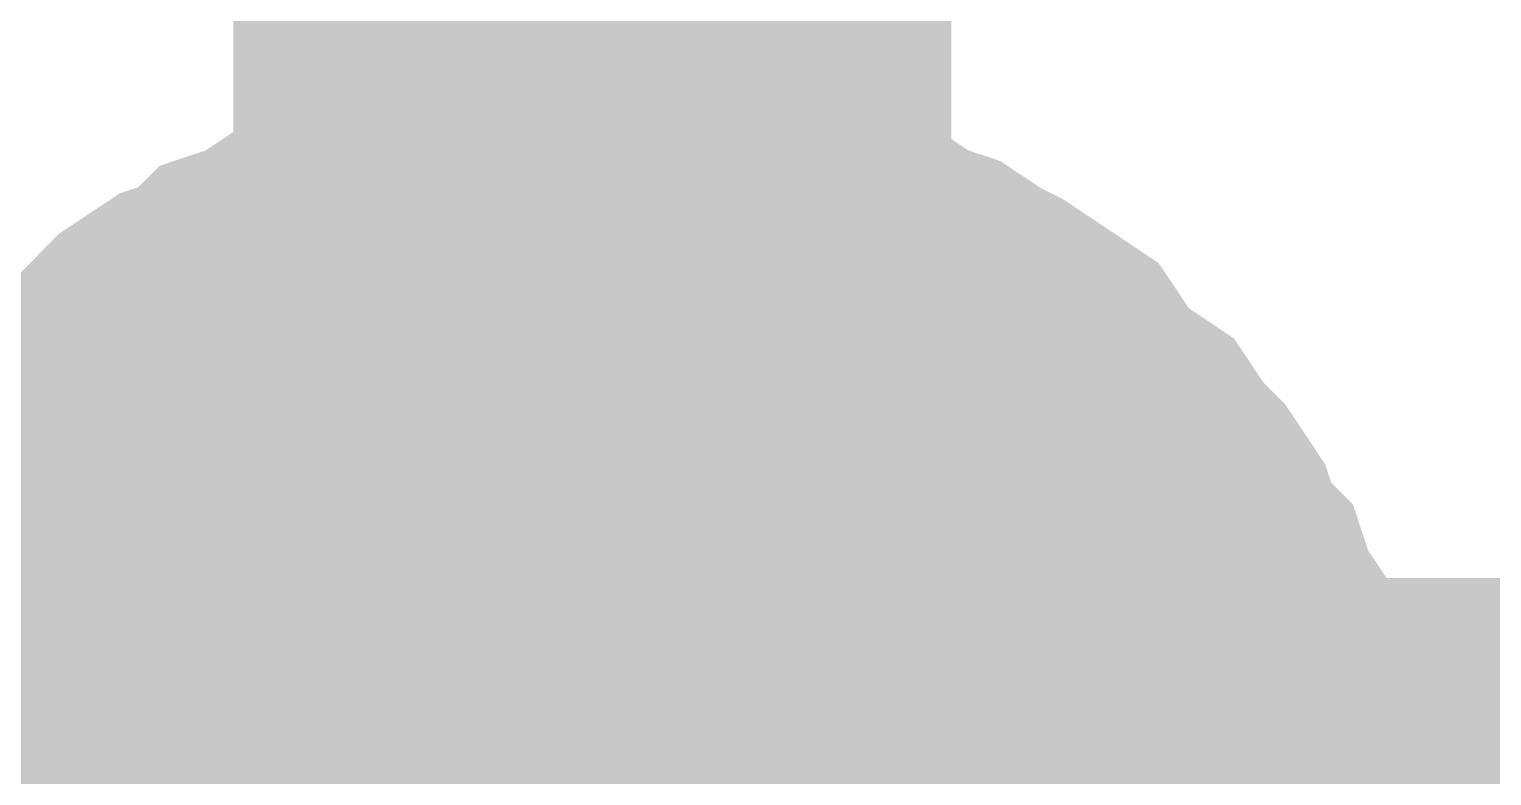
# Model space of a CAD drawing. Header units: inches. Extents: x 0 to 841, y 0 to 594.
# Drawn here: x 301.93 to 303.456, y 462.659 to 463.437 of the extents above; entities that cross this region are included whole.
import ezdxf

# ---------------------------------------------------------------- set-up
doc = ezdxf.new("R2010")
doc.units = ezdxf.units.IN
doc.layers.add('Sheet', color=255, linetype='Continuous')

msp = doc.modelspace()

# ---------------------------------------------------------------- linework, layer by layer
at = {"layer": 'Sheet'}
for points in [[(302.5179, 462.4904, 0.7493, 0.7493, 0), (302.5179, 475.0001, 0.7493, 0.7493, 0)], [(301.7768, 462.6813, 0.2997, 0.2997, 0), (301.788, 462.715, 0.2997, 0.2997, 0), (301.7993, 462.7599, 0.2997, 0.2997, 0), (301.8105, 462.7936, 0.2997, 0.2997, 0), (301.8329, 462.8272, 0.2997, 0.2997, 0), (301.8442, 462.8609, 0.2997, 0.2997, 0), (301.8666, 462.8834, 0.2997, 0.2997, 0), (301.8779, 462.9171, 0.2997, 0.2997, 0), (301.9003, 462.9508, 0.2997, 0.2997, 0), (301.9228, 462.9732, 0.2997, 0.2997, 0), (301.9565, 463.0069, 0.2997, 0.2997, 0), (301.9789, 463.0294, 0.2997, 0.2997, 0), (302.0014, 463.0518, 0.2997, 0.2997, 0), (302.0351, 463.0855, 0.2997, 0.2997, 0), (302.0575, 463.108, 0.2997, 0.2997, 0), (302.0912, 463.1304, 0.2997, 0.2997, 0), (302.1249, 463.1417, 0.2997, 0.2997, 0), (302.1474, 463.1641, 0.2997, 0.2997, 0), (302.181, 463.1754, 0.2997, 0.2997, 0), (302.2147, 463.1978, 0.2997, 0.2997, 0), (302.2484, 463.2091, 0.2997, 0.2997, 0), (302.2933, 463.2203, 0.2997, 0.2997, 0), (302.327, 463.2315, 0.2997, 0.2997, 0), (302.3607, 463.2427, 0.2997, 0.2997, 0), (302.4056, 463.2427, 0.2997, 0.2997, 0), (302.4393, 463.254, 0.2997, 0.2997, 0), (302.473, 463.254, 0.2997, 0.2997, 0), (302.5179, 463.254, 0.2997, 0.2997, 0)], [(301.7768, 462.6813, 0.2997, 0.2997, 0), (301.788, 462.715, 0.2997, 0.2997, 0), (301.7993, 462.7599, 0.2997, 0.2997, 0), (301.8105, 462.7936, 0.2997, 0.2997, 0), (301.8329, 462.8272, 0.2997, 0.2997, 0), (301.8442, 462.8609, 0.2997, 0.2997, 0), (301.8666, 462.8834, 0.2997, 0.2997, 0), (301.8779, 462.9171, 0.2997, 0.2997, 0), (301.9003, 462.9508, 0.2997, 0.2997, 0), (301.9228, 462.9732, 0.2997, 0.2997, 0), (301.9565, 463.0069, 0.2997, 0.2997, 0), (301.9789, 463.0294, 0.2997, 0.2997, 0), (302.0014, 463.0518, 0.2997, 0.2997, 0), (302.0351, 463.0855, 0.2997, 0.2997, 0), (302.0575, 463.108, 0.2997, 0.2997, 0), (302.0912, 463.1304, 0.2997, 0.2997, 0), (302.1249, 463.1417, 0.2997, 0.2997, 0), (302.1474, 463.1641, 0.2997, 0.2997, 0), (302.181, 463.1754, 0.2997, 0.2997, 0), (302.2147, 463.1978, 0.2997, 0.2997, 0), (302.2484, 463.2091, 0.2997, 0.2997, 0), (302.2933, 463.2203, 0.2997, 0.2997, 0), (302.327, 463.2315, 0.2997, 0.2997, 0), (302.3607, 463.2427, 0.2997, 0.2997, 0), (302.4056, 463.2427, 0.2997, 0.2997, 0), (302.4393, 463.254, 0.2997, 0.2997, 0), (302.473, 463.254, 0.2997, 0.2997, 0), (302.5179, 463.254, 0.2997, 0.2997, 0)], [(301.7768, 462.6813, 0.2997, 0.2997, 0), (301.788, 462.715, 0.2997, 0.2997, 0), (301.7993, 462.7599, 0.2997, 0.2997, 0), (301.8105, 462.7936, 0.2997, 0.2997, 0), (301.8329, 462.8272, 0.2997, 0.2997, 0), (301.8442, 462.8609, 0.2997, 0.2997, 0), (301.8666, 462.8834, 0.2997, 0.2997, 0), (301.8779, 462.9171, 0.2997, 0.2997, 0), (301.9003, 462.9508, 0.2997, 0.2997, 0), (301.9228, 462.9732, 0.2997, 0.2997, 0), (301.9565, 463.0069, 0.2997, 0.2997, 0), (301.9789, 463.0294, 0.2997, 0.2997, 0), (302.0014, 463.0518, 0.2997, 0.2997, 0), (302.0351, 463.0855, 0.2997, 0.2997, 0), (302.0575, 463.108, 0.2997, 0.2997, 0), (302.0912, 463.1304, 0.2997, 0.2997, 0), (302.1249, 463.1417, 0.2997, 0.2997, 0), (302.1474, 463.1641, 0.2997, 0.2997, 0), (302.181, 463.1754, 0.2997, 0.2997, 0), (302.2147, 463.1978, 0.2997, 0.2997, 0), (302.2484, 463.2091, 0.2997, 0.2997, 0), (302.2933, 463.2203, 0.2997, 0.2997, 0), (302.327, 463.2315, 0.2997, 0.2997, 0), (302.3607, 463.2427, 0.2997, 0.2997, 0), (302.4056, 463.2427, 0.2997, 0.2997, 0), (302.4393, 463.254, 0.2997, 0.2997, 0), (302.473, 463.254, 0.2997, 0.2997, 0), (302.5179, 463.254, 0.2997, 0.2997, 0)], [(301.7768, 462.6813, 0.2997, 0.2997, 0), (301.788, 462.715, 0.2997, 0.2997, 0), (301.7993, 462.7599, 0.2997, 0.2997, 0), (301.8105, 462.7936, 0.2997, 0.2997, 0), (301.8329, 462.8272, 0.2997, 0.2997, 0), (301.8442, 462.8609, 0.2997, 0.2997, 0), (301.8666, 462.8834, 0.2997, 0.2997, 0), (301.8779, 462.9171, 0.2997, 0.2997, 0), (301.9003, 462.9508, 0.2997, 0.2997, 0), (301.9228, 462.9732, 0.2997, 0.2997, 0), (301.9565, 463.0069, 0.2997, 0.2997, 0), (301.9789, 463.0294, 0.2997, 0.2997, 0), (302.0014, 463.0518, 0.2997, 0.2997, 0), (302.0351, 463.0855, 0.2997, 0.2997, 0), (302.0575, 463.108, 0.2997, 0.2997, 0), (302.0912, 463.1304, 0.2997, 0.2997, 0), (302.1249, 463.1417, 0.2997, 0.2997, 0), (302.1474, 463.1641, 0.2997, 0.2997, 0), (302.181, 463.1754, 0.2997, 0.2997, 0), (302.2147, 463.1978, 0.2997, 0.2997, 0), (302.2484, 463.2091, 0.2997, 0.2997, 0), (302.2933, 463.2203, 0.2997, 0.2997, 0), (302.327, 463.2315, 0.2997, 0.2997, 0), (302.3607, 463.2427, 0.2997, 0.2997, 0), (302.4056, 463.2427, 0.2997, 0.2997, 0), (302.4393, 463.254, 0.2997, 0.2997, 0), (302.473, 463.254, 0.2997, 0.2997, 0), (302.5179, 463.254, 0.2997, 0.2997, 0)], [(302.5179, 463.254, 0.2997, 0.2997, 0), (302.5179, 463.254, 0.2997, 0.2997, 0)], [(302.5179, 463.254, 0.2997, 0.2997, 0), (302.5516, 463.254, 0.2997, 0.2997, 0), (302.5965, 463.254, 0.2997, 0.2997, 0), (302.6302, 463.2427, 0.2997, 0.2997, 0), (302.6751, 463.2427, 0.2997, 0.2997, 0), (302.7088, 463.2315, 0.2997, 0.2997, 0), (302.7425, 463.2203, 0.2997, 0.2997, 0), (302.7762, 463.2091, 0.2997, 0.2997, 0), (302.8099, 463.1978, 0.2997, 0.2997, 0), (302.8435, 463.1754, 0.2997, 0.2997, 0), (302.8772, 463.1641, 0.2997, 0.2997, 0), (302.9109, 463.1417, 0.2997, 0.2997, 0), (302.9334, 463.1304, 0.2997, 0.2997, 0), (302.9671, 463.108, 0.2997, 0.2997, 0), (303.0007, 463.0855, 0.2997, 0.2997, 0), (303.0232, 463.0518, 0.2997, 0.2997, 0), (303.0457, 463.0294, 0.2997, 0.2997, 0), (303.0793, 463.0069, 0.2997, 0.2997, 0), (303.1018, 462.9732, 0.2997, 0.2997, 0), (303.1243, 462.9508, 0.2997, 0.2997, 0), (303.1467, 462.9171, 0.2997, 0.2997, 0), (303.158, 462.8834, 0.2997, 0.2997, 0), (303.1804, 462.8609, 0.2997, 0.2997, 0), (303.1916, 462.8272, 0.2997, 0.2997, 0), (303.2141, 462.7936, 0.2997, 0.2997, 0), (303.2253, 462.7599, 0.2997, 0.2997, 0), (303.2366, 462.715, 0.2997, 0.2997, 0), (303.2478, 462.6813, 0.2997, 0.2997, 0), (303.259, 462.6476, 0.2997, 0.2997, 0), (303.259, 462.6027, 0.2997, 0.2997, 0), (303.2702, 462.569, 0.2997, 0.2997, 0), (303.2702, 462.5353, 0.2997, 0.2997, 0), (303.2702, 462.4904, 0.2997, 0.2997, 0)], [(302.5179, 463.254, 0.2997, 0.2997, 0), (302.5179, 463.254, 0.2997, 0.2997, 0)], [(302.5179, 463.254, 0.2997, 0.2997, 0), (302.5516, 463.254, 0.2997, 0.2997, 0), (302.5965, 463.254, 0.2997, 0.2997, 0), (302.6302, 463.2427, 0.2997, 0.2997, 0), (302.6751, 463.2427, 0.2997, 0.2997, 0), (302.7088, 463.2315, 0.2997, 0.2997, 0), (302.7425, 463.2203, 0.2997, 0.2997, 0), (302.7762, 463.2091, 0.2997, 0.2997, 0), (302.8099, 463.1978, 0.2997, 0.2997, 0), (302.8435, 463.1754, 0.2997, 0.2997, 0), (302.8772, 463.1641, 0.2997, 0.2997, 0), (302.9109, 463.1417, 0.2997, 0.2997, 0), (302.9334, 463.1304, 0.2997, 0.2997, 0), (302.9671, 463.108, 0.2997, 0.2997, 0), (303.0007, 463.0855, 0.2997, 0.2997, 0), (303.0232, 463.0518, 0.2997, 0.2997, 0), (303.0457, 463.0294, 0.2997, 0.2997, 0), (303.0793, 463.0069, 0.2997, 0.2997, 0), (303.1018, 462.9732, 0.2997, 0.2997, 0), (303.1243, 462.9508, 0.2997, 0.2997, 0), (303.1467, 462.9171, 0.2997, 0.2997, 0), (303.158, 462.8834, 0.2997, 0.2997, 0), (303.1804, 462.8609, 0.2997, 0.2997, 0), (303.1916, 462.8272, 0.2997, 0.2997, 0), (303.2141, 462.7936, 0.2997, 0.2997, 0), (303.2253, 462.7599, 0.2997, 0.2997, 0), (303.2366, 462.715, 0.2997, 0.2997, 0), (303.2478, 462.6813, 0.2997, 0.2997, 0), (303.259, 462.6476, 0.2997, 0.2997, 0), (303.259, 462.6027, 0.2997, 0.2997, 0), (303.2702, 462.569, 0.2997, 0.2997, 0), (303.2702, 462.5353, 0.2997, 0.2997, 0), (303.2702, 462.4904, 0.2997, 0.2997, 0)], [(302.5179, 463.254, 0.2997, 0.2997, 0), (302.5179, 463.254, 0.2997, 0.2997, 0)], [(302.5179, 463.254, 0.2997, 0.2997, 0), (302.5516, 463.254, 0.2997, 0.2997, 0), (302.5965, 463.254, 0.2997, 0.2997, 0), (302.6302, 463.2427, 0.2997, 0.2997, 0), (302.6751, 463.2427, 0.2997, 0.2997, 0), (302.7088, 463.2315, 0.2997, 0.2997, 0), (302.7425, 463.2203, 0.2997, 0.2997, 0), (302.7762, 463.2091, 0.2997, 0.2997, 0), (302.8099, 463.1978, 0.2997, 0.2997, 0), (302.8435, 463.1754, 0.2997, 0.2997, 0), (302.8772, 463.1641, 0.2997, 0.2997, 0), (302.9109, 463.1417, 0.2997, 0.2997, 0), (302.9334, 463.1304, 0.2997, 0.2997, 0), (302.9671, 463.108, 0.2997, 0.2997, 0), (303.0007, 463.0855, 0.2997, 0.2997, 0), (303.0232, 463.0518, 0.2997, 0.2997, 0), (303.0457, 463.0294, 0.2997, 0.2997, 0), (303.0793, 463.0069, 0.2997, 0.2997, 0), (303.1018, 462.9732, 0.2997, 0.2997, 0), (303.1243, 462.9508, 0.2997, 0.2997, 0), (303.1467, 462.9171, 0.2997, 0.2997, 0), (303.158, 462.8834, 0.2997, 0.2997, 0), (303.1804, 462.8609, 0.2997, 0.2997, 0), (303.1916, 462.8272, 0.2997, 0.2997, 0), (303.2141, 462.7936, 0.2997, 0.2997, 0), (303.2253, 462.7599, 0.2997, 0.2997, 0), (303.2366, 462.715, 0.2997, 0.2997, 0), (303.2478, 462.6813, 0.2997, 0.2997, 0), (303.259, 462.6476, 0.2997, 0.2997, 0), (303.259, 462.6027, 0.2997, 0.2997, 0), (303.2702, 462.569, 0.2997, 0.2997, 0), (303.2702, 462.5353, 0.2997, 0.2997, 0), (303.2702, 462.4904, 0.2997, 0.2997, 0)], [(302.5179, 463.254, 0.2997, 0.2997, 0), (302.5179, 463.254, 0.2997, 0.2997, 0)], [(302.5179, 463.254, 0.2997, 0.2997, 0), (302.5516, 463.254, 0.2997, 0.2997, 0), (302.5965, 463.254, 0.2997, 0.2997, 0), (302.6302, 463.2427, 0.2997, 0.2997, 0), (302.6751, 463.2427, 0.2997, 0.2997, 0), (302.7088, 463.2315, 0.2997, 0.2997, 0), (302.7425, 463.2203, 0.2997, 0.2997, 0), (302.7762, 463.2091, 0.2997, 0.2997, 0), (302.8099, 463.1978, 0.2997, 0.2997, 0), (302.8435, 463.1754, 0.2997, 0.2997, 0), (302.8772, 463.1641, 0.2997, 0.2997, 0), (302.9109, 463.1417, 0.2997, 0.2997, 0), (302.9334, 463.1304, 0.2997, 0.2997, 0), (302.9671, 463.108, 0.2997, 0.2997, 0), (303.0007, 463.0855, 0.2997, 0.2997, 0), (303.0232, 463.0518, 0.2997, 0.2997, 0), (303.0457, 463.0294, 0.2997, 0.2997, 0), (303.0793, 463.0069, 0.2997, 0.2997, 0), (303.1018, 462.9732, 0.2997, 0.2997, 0), (303.1243, 462.9508, 0.2997, 0.2997, 0), (303.1467, 462.9171, 0.2997, 0.2997, 0), (303.158, 462.8834, 0.2997, 0.2997, 0), (303.1804, 462.8609, 0.2997, 0.2997, 0), (303.1916, 462.8272, 0.2997, 0.2997, 0), (303.2141, 462.7936, 0.2997, 0.2997, 0), (303.2253, 462.7599, 0.2997, 0.2997, 0), (303.2366, 462.715, 0.2997, 0.2997, 0), (303.2478, 462.6813, 0.2997, 0.2997, 0), (303.259, 462.6476, 0.2997, 0.2997, 0), (303.259, 462.6027, 0.2997, 0.2997, 0), (303.2702, 462.569, 0.2997, 0.2997, 0), (303.2702, 462.5353, 0.2997, 0.2997, 0), (303.2702, 462.4904, 0.2997, 0.2997, 0)], [(301.8779, 462.9171, 0.0991, 0.0991, 0), (301.9003, 462.9508, 0.0991, 0.0991, 0), (301.9228, 462.9732, 0.0991, 0.0991, 0), (301.9565, 463.0069, 0.0991, 0.0991, 0), (301.9789, 463.0294, 0.0991, 0.0991, 0), (302.0014, 463.0518, 0.0991, 0.0991, 0), (302.0351, 463.0855, 0.0991, 0.0991, 0), (302.0575, 463.108, 0.0991, 0.0991, 0), (302.0912, 463.1304, 0.0991, 0.0991, 0), (302.1249, 463.1417, 0.0991, 0.0991, 0), (302.1474, 463.1641, 0.0991, 0.0991, 0), (302.181, 463.1754, 0.0991, 0.0991, 0), (302.2147, 463.1978, 0.0991, 0.0991, 0), (302.2484, 463.2091, 0.0991, 0.0991, 0), (302.2933, 463.2203, 0.0991, 0.0991, 0), (302.327, 463.2315, 0.0991, 0.0991, 0), (302.3607, 463.2427, 0.0991, 0.0991, 0), (302.4056, 463.2427, 0.0991, 0.0991, 0), (302.4393, 463.254, 0.0991, 0.0991, 0), (302.473, 463.254, 0.0991, 0.0991, 0), (302.5179, 463.254, 0.0991, 0.0991, 0)], [(301.8779, 462.9171, 0.0991, 0.0991, 0), (301.9003, 462.9508, 0.0991, 0.0991, 0), (301.9228, 462.9732, 0.0991, 0.0991, 0), (301.9565, 463.0069, 0.0991, 0.0991, 0), (301.9789, 463.0294, 0.0991, 0.0991, 0), (302.0014, 463.0518, 0.0991, 0.0991, 0), (302.0351, 463.0855, 0.0991, 0.0991, 0), (302.0575, 463.108, 0.0991, 0.0991, 0), (302.0912, 463.1304, 0.0991, 0.0991, 0), (302.1249, 463.1417, 0.0991, 0.0991, 0), (302.1474, 463.1641, 0.0991, 0.0991, 0), (302.181, 463.1754, 0.0991, 0.0991, 0), (302.2147, 463.1978, 0.0991, 0.0991, 0), (302.2484, 463.2091, 0.0991, 0.0991, 0), (302.2933, 463.2203, 0.0991, 0.0991, 0), (302.327, 463.2315, 0.0991, 0.0991, 0), (302.3607, 463.2427, 0.0991, 0.0991, 0), (302.4056, 463.2427, 0.0991, 0.0991, 0), (302.4393, 463.254, 0.0991, 0.0991, 0), (302.473, 463.254, 0.0991, 0.0991, 0), (302.5179, 463.254, 0.0991, 0.0991, 0)], [(301.8779, 462.9171, 0.0991, 0.0991, 0), (301.9003, 462.9508, 0.0991, 0.0991, 0), (301.9228, 462.9732, 0.0991, 0.0991, 0), (301.9565, 463.0069, 0.0991, 0.0991, 0), (301.9789, 463.0294, 0.0991, 0.0991, 0), (302.0014, 463.0518, 0.0991, 0.0991, 0), (302.0351, 463.0855, 0.0991, 0.0991, 0), (302.0575, 463.108, 0.0991, 0.0991, 0), (302.0912, 463.1304, 0.0991, 0.0991, 0), (302.1249, 463.1417, 0.0991, 0.0991, 0), (302.1474, 463.1641, 0.0991, 0.0991, 0), (302.181, 463.1754, 0.0991, 0.0991, 0), (302.2147, 463.1978, 0.0991, 0.0991, 0), (302.2484, 463.2091, 0.0991, 0.0991, 0), (302.2933, 463.2203, 0.0991, 0.0991, 0), (302.327, 463.2315, 0.0991, 0.0991, 0), (302.3607, 463.2427, 0.0991, 0.0991, 0), (302.4056, 463.2427, 0.0991, 0.0991, 0), (302.4393, 463.254, 0.0991, 0.0991, 0), (302.473, 463.254, 0.0991, 0.0991, 0), (302.5179, 463.254, 0.0991, 0.0991, 0)], [(301.8779, 462.9171, 0.0991, 0.0991, 0), (301.9003, 462.9508, 0.0991, 0.0991, 0), (301.9228, 462.9732, 0.0991, 0.0991, 0), (301.9565, 463.0069, 0.0991, 0.0991, 0), (301.9789, 463.0294, 0.0991, 0.0991, 0), (302.0014, 463.0518, 0.0991, 0.0991, 0), (302.0351, 463.0855, 0.0991, 0.0991, 0), (302.0575, 463.108, 0.0991, 0.0991, 0), (302.0912, 463.1304, 0.0991, 0.0991, 0), (302.1249, 463.1417, 0.0991, 0.0991, 0), (302.1474, 463.1641, 0.0991, 0.0991, 0), (302.181, 463.1754, 0.0991, 0.0991, 0), (302.2147, 463.1978, 0.0991, 0.0991, 0), (302.2484, 463.2091, 0.0991, 0.0991, 0), (302.2933, 463.2203, 0.0991, 0.0991, 0), (302.327, 463.2315, 0.0991, 0.0991, 0), (302.3607, 463.2427, 0.0991, 0.0991, 0), (302.4056, 463.2427, 0.0991, 0.0991, 0), (302.4393, 463.254, 0.0991, 0.0991, 0), (302.473, 463.254, 0.0991, 0.0991, 0), (302.5179, 463.254, 0.0991, 0.0991, 0)], [(302.5179, 463.254, 0.0991, 0.0991, 0), (302.5179, 463.254, 0.0991, 0.0991, 0)], [(302.5179, 463.254, 0.0991, 0.0991, 0), (302.5516, 463.254, 0.0991, 0.0991, 0), (302.5965, 463.254, 0.0991, 0.0991, 0), (302.6302, 463.2427, 0.0991, 0.0991, 0), (302.6751, 463.2427, 0.0991, 0.0991, 0), (302.7088, 463.2315, 0.0991, 0.0991, 0), (302.7425, 463.2203, 0.0991, 0.0991, 0), (302.7762, 463.2091, 0.0991, 0.0991, 0), (302.8099, 463.1978, 0.0991, 0.0991, 0), (302.8435, 463.1754, 0.0991, 0.0991, 0), (302.8772, 463.1641, 0.0991, 0.0991, 0), (302.9109, 463.1417, 0.0991, 0.0991, 0), (302.9334, 463.1304, 0.0991, 0.0991, 0), (302.9671, 463.108, 0.0991, 0.0991, 0), (303.0007, 463.0855, 0.0991, 0.0991, 0), (303.0232, 463.0518, 0.0991, 0.0991, 0), (303.0457, 463.0294, 0.0991, 0.0991, 0), (303.0793, 463.0069, 0.0991, 0.0991, 0), (303.1018, 462.9732, 0.0991, 0.0991, 0), (303.1243, 462.9508, 0.0991, 0.0991, 0), (303.1467, 462.9171, 0.0991, 0.0991, 0), (303.158, 462.8834, 0.0991, 0.0991, 0), (303.1804, 462.8609, 0.0991, 0.0991, 0), (303.1916, 462.8272, 0.0991, 0.0991, 0), (303.2141, 462.7936, 0.0991, 0.0991, 0), (303.2253, 462.7599, 0.0991, 0.0991, 0), (303.2366, 462.715, 0.0991, 0.0991, 0), (303.2478, 462.6813, 0.0991, 0.0991, 0), (303.259, 462.6476, 0.0991, 0.0991, 0), (303.259, 462.6027, 0.0991, 0.0991, 0)], [(302.5179, 463.254, 0.0991, 0.0991, 0), (302.5179, 463.254, 0.0991, 0.0991, 0)], [(302.5179, 463.254, 0.0991, 0.0991, 0), (302.5516, 463.254, 0.0991, 0.0991, 0), (302.5965, 463.254, 0.0991, 0.0991, 0), (302.6302, 463.2427, 0.0991, 0.0991, 0), (302.6751, 463.2427, 0.0991, 0.0991, 0), (302.7088, 463.2315, 0.0991, 0.0991, 0), (302.7425, 463.2203, 0.0991, 0.0991, 0), (302.7762, 463.2091, 0.0991, 0.0991, 0), (302.8099, 463.1978, 0.0991, 0.0991, 0), (302.8435, 463.1754, 0.0991, 0.0991, 0), (302.8772, 463.1641, 0.0991, 0.0991, 0), (302.9109, 463.1417, 0.0991, 0.0991, 0), (302.9334, 463.1304, 0.0991, 0.0991, 0), (302.9671, 463.108, 0.0991, 0.0991, 0), (303.0007, 463.0855, 0.0991, 0.0991, 0), (303.0232, 463.0518, 0.0991, 0.0991, 0), (303.0457, 463.0294, 0.0991, 0.0991, 0), (303.0793, 463.0069, 0.0991, 0.0991, 0), (303.1018, 462.9732, 0.0991, 0.0991, 0), (303.1243, 462.9508, 0.0991, 0.0991, 0), (303.1467, 462.9171, 0.0991, 0.0991, 0), (303.158, 462.8834, 0.0991, 0.0991, 0), (303.1804, 462.8609, 0.0991, 0.0991, 0), (303.1916, 462.8272, 0.0991, 0.0991, 0), (303.2141, 462.7936, 0.0991, 0.0991, 0), (303.2253, 462.7599, 0.0991, 0.0991, 0), (303.2366, 462.715, 0.0991, 0.0991, 0), (303.2478, 462.6813, 0.0991, 0.0991, 0), (303.259, 462.6476, 0.0991, 0.0991, 0), (303.259, 462.6027, 0.0991, 0.0991, 0)], [(302.5179, 463.254, 0.0991, 0.0991, 0), (302.5179, 463.254, 0.0991, 0.0991, 0)], [(302.5179, 463.254, 0.0991, 0.0991, 0), (302.5516, 463.254, 0.0991, 0.0991, 0), (302.5965, 463.254, 0.0991, 0.0991, 0), (302.6302, 463.2427, 0.0991, 0.0991, 0), (302.6751, 463.2427, 0.0991, 0.0991, 0), (302.7088, 463.2315, 0.0991, 0.0991, 0), (302.7425, 463.2203, 0.0991, 0.0991, 0), (302.7762, 463.2091, 0.0991, 0.0991, 0), (302.8099, 463.1978, 0.0991, 0.0991, 0), (302.8435, 463.1754, 0.0991, 0.0991, 0), (302.8772, 463.1641, 0.0991, 0.0991, 0), (302.9109, 463.1417, 0.0991, 0.0991, 0), (302.9334, 463.1304, 0.0991, 0.0991, 0), (302.9671, 463.108, 0.0991, 0.0991, 0), (303.0007, 463.0855, 0.0991, 0.0991, 0), (303.0232, 463.0518, 0.0991, 0.0991, 0), (303.0457, 463.0294, 0.0991, 0.0991, 0), (303.0793, 463.0069, 0.0991, 0.0991, 0), (303.1018, 462.9732, 0.0991, 0.0991, 0), (303.1243, 462.9508, 0.0991, 0.0991, 0), (303.1467, 462.9171, 0.0991, 0.0991, 0), (303.158, 462.8834, 0.0991, 0.0991, 0), (303.1804, 462.8609, 0.0991, 0.0991, 0), (303.1916, 462.8272, 0.0991, 0.0991, 0), (303.2141, 462.7936, 0.0991, 0.0991, 0), (303.2253, 462.7599, 0.0991, 0.0991, 0), (303.2366, 462.715, 0.0991, 0.0991, 0), (303.2478, 462.6813, 0.0991, 0.0991, 0), (303.259, 462.6476, 0.0991, 0.0991, 0), (303.259, 462.6027, 0.0991, 0.0991, 0)], [(302.5179, 463.254, 0.0991, 0.0991, 0), (302.5179, 463.254, 0.0991, 0.0991, 0)], [(302.5179, 463.254, 0.0991, 0.0991, 0), (302.5516, 463.254, 0.0991, 0.0991, 0), (302.5965, 463.254, 0.0991, 0.0991, 0), (302.6302, 463.2427, 0.0991, 0.0991, 0), (302.6751, 463.2427, 0.0991, 0.0991, 0), (302.7088, 463.2315, 0.0991, 0.0991, 0), (302.7425, 463.2203, 0.0991, 0.0991, 0), (302.7762, 463.2091, 0.0991, 0.0991, 0), (302.8099, 463.1978, 0.0991, 0.0991, 0), (302.8435, 463.1754, 0.0991, 0.0991, 0), (302.8772, 463.1641, 0.0991, 0.0991, 0), (302.9109, 463.1417, 0.0991, 0.0991, 0), (302.9334, 463.1304, 0.0991, 0.0991, 0), (302.9671, 463.108, 0.0991, 0.0991, 0), (303.0007, 463.0855, 0.0991, 0.0991, 0), (303.0232, 463.0518, 0.0991, 0.0991, 0), (303.0457, 463.0294, 0.0991, 0.0991, 0), (303.0793, 463.0069, 0.0991, 0.0991, 0), (303.1018, 462.9732, 0.0991, 0.0991, 0), (303.1243, 462.9508, 0.0991, 0.0991, 0), (303.1467, 462.9171, 0.0991, 0.0991, 0), (303.158, 462.8834, 0.0991, 0.0991, 0), (303.1804, 462.8609, 0.0991, 0.0991, 0), (303.1916, 462.8272, 0.0991, 0.0991, 0), (303.2141, 462.7936, 0.0991, 0.0991, 0), (303.2253, 462.7599, 0.0991, 0.0991, 0), (303.2366, 462.715, 0.0991, 0.0991, 0), (303.2478, 462.6813, 0.0991, 0.0991, 0), (303.259, 462.6476, 0.0991, 0.0991, 0), (303.259, 462.6027, 0.0991, 0.0991, 0)], [(302.0014, 462.4904, 0.2997, 0.2997, 0), (302.0014, 462.5128, 0.2997, 0.2997, 0), (302.0014, 462.5465, 0.2997, 0.2997, 0), (302.0126, 462.569, 0.2997, 0.2997, 0), (302.0126, 462.5914, 0.2997, 0.2997, 0), (302.0126, 462.6139, 0.2997, 0.2997, 0), (302.0238, 462.6476, 0.2997, 0.2997, 0), (302.0351, 462.67, 0.2997, 0.2997, 0), (302.0463, 462.6925, 0.2997, 0.2997, 0), (302.0575, 462.715, 0.2997, 0.2997, 0), (302.0687, 462.7374, 0.2997, 0.2997, 0), (302.08, 462.7599, 0.2997, 0.2997, 0), (302.0912, 462.7823, 0.2997, 0.2997, 0), (302.1024, 462.7936, 0.2997, 0.2997, 0), (302.1249, 462.816, 0.2997, 0.2997, 0), (302.1361, 462.8385, 0.2997, 0.2997, 0), (302.1586, 462.8497, 0.2997, 0.2997, 0), (302.1698, 462.8722, 0.2997, 0.2997, 0), (302.1923, 462.8834, 0.2997, 0.2997, 0), (302.2147, 462.9059, 0.2997, 0.2997, 0), (302.226, 462.9171, 0.2997, 0.2997, 0), (302.2484, 462.9283, 0.2997, 0.2997, 0), (302.2709, 462.9395, 0.2997, 0.2997, 0), (302.2933, 462.9508, 0.2997, 0.2997, 0), (302.3158, 462.962, 0.2997, 0.2997, 0), (302.3382, 462.9732, 0.2997, 0.2997, 0), (302.3607, 462.9845, 0.2997, 0.2997, 0), (302.3944, 462.9957, 0.2997, 0.2997, 0), (302.4168, 462.9957, 0.2997, 0.2997, 0), (302.4393, 462.9957, 0.2997, 0.2997, 0), (302.4618, 463.0069, 0.2997, 0.2997, 0), (302.4954, 463.0069, 0.2997, 0.2997, 0), (302.5179, 463.0069, 0.2997, 0.2997, 0)], [(302.0014, 462.4904, 0.2997, 0.2997, 0), (302.0014, 462.5128, 0.2997, 0.2997, 0), (302.0014, 462.5465, 0.2997, 0.2997, 0), (302.0126, 462.569, 0.2997, 0.2997, 0), (302.0126, 462.5914, 0.2997, 0.2997, 0), (302.0126, 462.6139, 0.2997, 0.2997, 0), (302.0238, 462.6476, 0.2997, 0.2997, 0), (302.0351, 462.67, 0.2997, 0.2997, 0), (302.0463, 462.6925, 0.2997, 0.2997, 0), (302.0575, 462.715, 0.2997, 0.2997, 0), (302.0687, 462.7374, 0.2997, 0.2997, 0), (302.08, 462.7599, 0.2997, 0.2997, 0), (302.0912, 462.7823, 0.2997, 0.2997, 0), (302.1024, 462.7936, 0.2997, 0.2997, 0), (302.1249, 462.816, 0.2997, 0.2997, 0), (302.1361, 462.8385, 0.2997, 0.2997, 0), (302.1586, 462.8497, 0.2997, 0.2997, 0), (302.1698, 462.8722, 0.2997, 0.2997, 0), (302.1923, 462.8834, 0.2997, 0.2997, 0), (302.2147, 462.9059, 0.2997, 0.2997, 0), (302.226, 462.9171, 0.2997, 0.2997, 0), (302.2484, 462.9283, 0.2997, 0.2997, 0), (302.2709, 462.9395, 0.2997, 0.2997, 0), (302.2933, 462.9508, 0.2997, 0.2997, 0), (302.3158, 462.962, 0.2997, 0.2997, 0), (302.3382, 462.9732, 0.2997, 0.2997, 0), (302.3607, 462.9845, 0.2997, 0.2997, 0), (302.3944, 462.9957, 0.2997, 0.2997, 0), (302.4168, 462.9957, 0.2997, 0.2997, 0), (302.4393, 462.9957, 0.2997, 0.2997, 0), (302.4618, 463.0069, 0.2997, 0.2997, 0), (302.4954, 463.0069, 0.2997, 0.2997, 0), (302.5179, 463.0069, 0.2997, 0.2997, 0)], [(302.0014, 462.4904, 0.2997, 0.2997, 0), (302.0014, 462.5128, 0.2997, 0.2997, 0), (302.0014, 462.5465, 0.2997, 0.2997, 0), (302.0126, 462.569, 0.2997, 0.2997, 0), (302.0126, 462.5914, 0.2997, 0.2997, 0), (302.0126, 462.6139, 0.2997, 0.2997, 0), (302.0238, 462.6476, 0.2997, 0.2997, 0), (302.0351, 462.67, 0.2997, 0.2997, 0), (302.0463, 462.6925, 0.2997, 0.2997, 0), (302.0575, 462.715, 0.2997, 0.2997, 0), (302.0687, 462.7374, 0.2997, 0.2997, 0), (302.08, 462.7599, 0.2997, 0.2997, 0), (302.0912, 462.7823, 0.2997, 0.2997, 0), (302.1024, 462.7936, 0.2997, 0.2997, 0), (302.1249, 462.816, 0.2997, 0.2997, 0), (302.1361, 462.8385, 0.2997, 0.2997, 0), (302.1586, 462.8497, 0.2997, 0.2997, 0), (302.1698, 462.8722, 0.2997, 0.2997, 0), (302.1923, 462.8834, 0.2997, 0.2997, 0), (302.2147, 462.9059, 0.2997, 0.2997, 0), (302.226, 462.9171, 0.2997, 0.2997, 0), (302.2484, 462.9283, 0.2997, 0.2997, 0), (302.2709, 462.9395, 0.2997, 0.2997, 0), (302.2933, 462.9508, 0.2997, 0.2997, 0), (302.3158, 462.962, 0.2997, 0.2997, 0), (302.3382, 462.9732, 0.2997, 0.2997, 0), (302.3607, 462.9845, 0.2997, 0.2997, 0), (302.3944, 462.9957, 0.2997, 0.2997, 0), (302.4168, 462.9957, 0.2997, 0.2997, 0), (302.4393, 462.9957, 0.2997, 0.2997, 0), (302.4618, 463.0069, 0.2997, 0.2997, 0), (302.4954, 463.0069, 0.2997, 0.2997, 0), (302.5179, 463.0069, 0.2997, 0.2997, 0)], [(302.5179, 463.0069, 0.2997, 0.2997, 0), (302.5179, 463.0069, 0.2997, 0.2997, 0)], [(302.5179, 463.0069, 0.2997, 0.2997, 0), (302.5404, 463.0069, 0.2997, 0.2997, 0), (302.5628, 463.0069, 0.2997, 0.2997, 0), (302.5965, 462.9957, 0.2997, 0.2997, 0), (302.619, 462.9957, 0.2997, 0.2997, 0), (302.6414, 462.9957, 0.2997, 0.2997, 0), (302.6639, 462.9845, 0.2997, 0.2997, 0), (302.6863, 462.9732, 0.2997, 0.2997, 0), (302.7088, 462.962, 0.2997, 0.2997, 0), (302.7313, 462.9508, 0.2997, 0.2997, 0), (302.7537, 462.9395, 0.2997, 0.2997, 0), (302.7762, 462.9283, 0.2997, 0.2997, 0), (302.7986, 462.9171, 0.2997, 0.2997, 0), (302.8211, 462.9059, 0.2997, 0.2997, 0), (302.8323, 462.8834, 0.2997, 0.2997, 0), (302.8548, 462.8722, 0.2997, 0.2997, 0), (302.866, 462.8497, 0.2997, 0.2997, 0), (302.8885, 462.8385, 0.2997, 0.2997, 0), (302.8997, 462.816, 0.2997, 0.2997, 0), (302.9221, 462.7936, 0.2997, 0.2997, 0), (302.9334, 462.7823, 0.2997, 0.2997, 0), (302.9446, 462.7599, 0.2997, 0.2997, 0), (302.9558, 462.7374, 0.2997, 0.2997, 0), (302.9671, 462.715, 0.2997, 0.2997, 0), (302.9783, 462.6925, 0.2997, 0.2997, 0), (302.9895, 462.67, 0.2997, 0.2997, 0), (303.0007, 462.6476, 0.2997, 0.2997, 0), (303.012, 462.6139, 0.2997, 0.2997, 0), (303.012, 462.5914, 0.2997, 0.2997, 0), (303.012, 462.569, 0.2997, 0.2997, 0), (303.0232, 462.5465, 0.2997, 0.2997, 0), (303.0232, 462.5128, 0.2997, 0.2997, 0), (303.0232, 462.4904, 0.2997, 0.2997, 0)], [(302.5179, 463.0069, 0.2997, 0.2997, 0), (302.5179, 463.0069, 0.2997, 0.2997, 0)], [(302.5179, 463.0069, 0.2997, 0.2997, 0), (302.5404, 463.0069, 0.2997, 0.2997, 0), (302.5628, 463.0069, 0.2997, 0.2997, 0), (302.5965, 462.9957, 0.2997, 0.2997, 0), (302.619, 462.9957, 0.2997, 0.2997, 0), (302.6414, 462.9957, 0.2997, 0.2997, 0), (302.6639, 462.9845, 0.2997, 0.2997, 0), (302.6863, 462.9732, 0.2997, 0.2997, 0), (302.7088, 462.962, 0.2997, 0.2997, 0), (302.7313, 462.9508, 0.2997, 0.2997, 0), (302.7537, 462.9395, 0.2997, 0.2997, 0), (302.7762, 462.9283, 0.2997, 0.2997, 0), (302.7986, 462.9171, 0.2997, 0.2997, 0), (302.8211, 462.9059, 0.2997, 0.2997, 0), (302.8323, 462.8834, 0.2997, 0.2997, 0), (302.8548, 462.8722, 0.2997, 0.2997, 0), (302.866, 462.8497, 0.2997, 0.2997, 0), (302.8885, 462.8385, 0.2997, 0.2997, 0), (302.8997, 462.816, 0.2997, 0.2997, 0), (302.9221, 462.7936, 0.2997, 0.2997, 0), (302.9334, 462.7823, 0.2997, 0.2997, 0), (302.9446, 462.7599, 0.2997, 0.2997, 0), (302.9558, 462.7374, 0.2997, 0.2997, 0), (302.9671, 462.715, 0.2997, 0.2997, 0), (302.9783, 462.6925, 0.2997, 0.2997, 0), (302.9895, 462.67, 0.2997, 0.2997, 0), (303.0007, 462.6476, 0.2997, 0.2997, 0), (303.012, 462.6139, 0.2997, 0.2997, 0), (303.012, 462.5914, 0.2997, 0.2997, 0), (303.012, 462.569, 0.2997, 0.2997, 0), (303.0232, 462.5465, 0.2997, 0.2997, 0), (303.0232, 462.5128, 0.2997, 0.2997, 0), (303.0232, 462.4904, 0.2997, 0.2997, 0)], [(302.5179, 463.0069, 0.2997, 0.2997, 0), (302.5179, 463.0069, 0.2997, 0.2997, 0)], [(302.5179, 463.0069, 0.2997, 0.2997, 0), (302.5404, 463.0069, 0.2997, 0.2997, 0), (302.5628, 463.0069, 0.2997, 0.2997, 0), (302.5965, 462.9957, 0.2997, 0.2997, 0), (302.619, 462.9957, 0.2997, 0.2997, 0), (302.6414, 462.9957, 0.2997, 0.2997, 0), (302.6639, 462.9845, 0.2997, 0.2997, 0), (302.6863, 462.9732, 0.2997, 0.2997, 0), (302.7088, 462.962, 0.2997, 0.2997, 0), (302.7313, 462.9508, 0.2997, 0.2997, 0), (302.7537, 462.9395, 0.2997, 0.2997, 0), (302.7762, 462.9283, 0.2997, 0.2997, 0), (302.7986, 462.9171, 0.2997, 0.2997, 0), (302.8211, 462.9059, 0.2997, 0.2997, 0), (302.8323, 462.8834, 0.2997, 0.2997, 0), (302.8548, 462.8722, 0.2997, 0.2997, 0), (302.866, 462.8497, 0.2997, 0.2997, 0), (302.8885, 462.8385, 0.2997, 0.2997, 0), (302.8997, 462.816, 0.2997, 0.2997, 0), (302.9221, 462.7936, 0.2997, 0.2997, 0), (302.9334, 462.7823, 0.2997, 0.2997, 0), (302.9446, 462.7599, 0.2997, 0.2997, 0), (302.9558, 462.7374, 0.2997, 0.2997, 0), (302.9671, 462.715, 0.2997, 0.2997, 0), (302.9783, 462.6925, 0.2997, 0.2997, 0), (302.9895, 462.67, 0.2997, 0.2997, 0), (303.0007, 462.6476, 0.2997, 0.2997, 0), (303.012, 462.6139, 0.2997, 0.2997, 0), (303.012, 462.5914, 0.2997, 0.2997, 0), (303.012, 462.569, 0.2997, 0.2997, 0), (303.0232, 462.5465, 0.2997, 0.2997, 0), (303.0232, 462.5128, 0.2997, 0.2997, 0), (303.0232, 462.4904, 0.2997, 0.2997, 0)], [(302.0126, 462.5914, 0.0991, 0.0991, 0), (302.0126, 462.6139, 0.0991, 0.0991, 0), (302.0238, 462.6476, 0.0991, 0.0991, 0), (302.0351, 462.67, 0.0991, 0.0991, 0), (302.0463, 462.6925, 0.0991, 0.0991, 0), (302.0575, 462.715, 0.0991, 0.0991, 0), (302.0687, 462.7374, 0.0991, 0.0991, 0), (302.08, 462.7599, 0.0991, 0.0991, 0), (302.0912, 462.7823, 0.0991, 0.0991, 0), (302.1024, 462.7936, 0.0991, 0.0991, 0), (302.1249, 462.816, 0.0991, 0.0991, 0), (302.1361, 462.8385, 0.0991, 0.0991, 0), (302.1586, 462.8497, 0.0991, 0.0991, 0), (302.1698, 462.8722, 0.0991, 0.0991, 0), (302.1923, 462.8834, 0.0991, 0.0991, 0), (302.2147, 462.9059, 0.0991, 0.0991, 0), (302.226, 462.9171, 0.0991, 0.0991, 0), (302.2484, 462.9283, 0.0991, 0.0991, 0), (302.2709, 462.9395, 0.0991, 0.0991, 0), (302.2933, 462.9508, 0.0991, 0.0991, 0), (302.3158, 462.962, 0.0991, 0.0991, 0), (302.3382, 462.9732, 0.0991, 0.0991, 0), (302.3607, 462.9845, 0.0991, 0.0991, 0), (302.3944, 462.9957, 0.0991, 0.0991, 0), (302.4168, 462.9957, 0.0991, 0.0991, 0), (302.4393, 462.9957, 0.0991, 0.0991, 0), (302.4618, 463.0069, 0.0991, 0.0991, 0), (302.4954, 463.0069, 0.0991, 0.0991, 0), (302.5179, 463.0069, 0.0991, 0.0991, 0)], [(302.0126, 462.5914, 0.0991, 0.0991, 0), (302.0126, 462.6139, 0.0991, 0.0991, 0), (302.0238, 462.6476, 0.0991, 0.0991, 0), (302.0351, 462.67, 0.0991, 0.0991, 0), (302.0463, 462.6925, 0.0991, 0.0991, 0), (302.0575, 462.715, 0.0991, 0.0991, 0), (302.0687, 462.7374, 0.0991, 0.0991, 0), (302.08, 462.7599, 0.0991, 0.0991, 0), (302.0912, 462.7823, 0.0991, 0.0991, 0), (302.1024, 462.7936, 0.0991, 0.0991, 0), (302.1249, 462.816, 0.0991, 0.0991, 0), (302.1361, 462.8385, 0.0991, 0.0991, 0), (302.1586, 462.8497, 0.0991, 0.0991, 0), (302.1698, 462.8722, 0.0991, 0.0991, 0), (302.1923, 462.8834, 0.0991, 0.0991, 0), (302.2147, 462.9059, 0.0991, 0.0991, 0), (302.226, 462.9171, 0.0991, 0.0991, 0), (302.2484, 462.9283, 0.0991, 0.0991, 0), (302.2709, 462.9395, 0.0991, 0.0991, 0), (302.2933, 462.9508, 0.0991, 0.0991, 0), (302.3158, 462.962, 0.0991, 0.0991, 0), (302.3382, 462.9732, 0.0991, 0.0991, 0), (302.3607, 462.9845, 0.0991, 0.0991, 0), (302.3944, 462.9957, 0.0991, 0.0991, 0), (302.4168, 462.9957, 0.0991, 0.0991, 0), (302.4393, 462.9957, 0.0991, 0.0991, 0), (302.4618, 463.0069, 0.0991, 0.0991, 0), (302.4954, 463.0069, 0.0991, 0.0991, 0), (302.5179, 463.0069, 0.0991, 0.0991, 0)], [(302.0126, 462.5914, 0.0991, 0.0991, 0), (302.0126, 462.6139, 0.0991, 0.0991, 0), (302.0238, 462.6476, 0.0991, 0.0991, 0), (302.0351, 462.67, 0.0991, 0.0991, 0), (302.0463, 462.6925, 0.0991, 0.0991, 0), (302.0575, 462.715, 0.0991, 0.0991, 0), (302.0687, 462.7374, 0.0991, 0.0991, 0), (302.08, 462.7599, 0.0991, 0.0991, 0), (302.0912, 462.7823, 0.0991, 0.0991, 0), (302.1024, 462.7936, 0.0991, 0.0991, 0), (302.1249, 462.816, 0.0991, 0.0991, 0), (302.1361, 462.8385, 0.0991, 0.0991, 0), (302.1586, 462.8497, 0.0991, 0.0991, 0), (302.1698, 462.8722, 0.0991, 0.0991, 0), (302.1923, 462.8834, 0.0991, 0.0991, 0), (302.2147, 462.9059, 0.0991, 0.0991, 0), (302.226, 462.9171, 0.0991, 0.0991, 0), (302.2484, 462.9283, 0.0991, 0.0991, 0), (302.2709, 462.9395, 0.0991, 0.0991, 0), (302.2933, 462.9508, 0.0991, 0.0991, 0), (302.3158, 462.962, 0.0991, 0.0991, 0), (302.3382, 462.9732, 0.0991, 0.0991, 0), (302.3607, 462.9845, 0.0991, 0.0991, 0), (302.3944, 462.9957, 0.0991, 0.0991, 0), (302.4168, 462.9957, 0.0991, 0.0991, 0), (302.4393, 462.9957, 0.0991, 0.0991, 0), (302.4618, 463.0069, 0.0991, 0.0991, 0), (302.4954, 463.0069, 0.0991, 0.0991, 0), (302.5179, 463.0069, 0.0991, 0.0991, 0)], [(302.5179, 463.0069, 0.0991, 0.0991, 0), (302.5179, 463.0069, 0.0991, 0.0991, 0)], [(302.5179, 463.0069, 0.0991, 0.0991, 0), (302.5404, 463.0069, 0.0991, 0.0991, 0), (302.5628, 463.0069, 0.0991, 0.0991, 0), (302.5965, 462.9957, 0.0991, 0.0991, 0), (302.619, 462.9957, 0.0991, 0.0991, 0), (302.6414, 462.9957, 0.0991, 0.0991, 0), (302.6639, 462.9845, 0.0991, 0.0991, 0), (302.6863, 462.9732, 0.0991, 0.0991, 0), (302.7088, 462.962, 0.0991, 0.0991, 0), (302.7313, 462.9508, 0.0991, 0.0991, 0), (302.7537, 462.9395, 0.0991, 0.0991, 0), (302.7762, 462.9283, 0.0991, 0.0991, 0), (302.7986, 462.9171, 0.0991, 0.0991, 0), (302.8211, 462.9059, 0.0991, 0.0991, 0), (302.8323, 462.8834, 0.0991, 0.0991, 0), (302.8548, 462.8722, 0.0991, 0.0991, 0), (302.866, 462.8497, 0.0991, 0.0991, 0), (302.8885, 462.8385, 0.0991, 0.0991, 0), (302.8997, 462.816, 0.0991, 0.0991, 0), (302.9221, 462.7936, 0.0991, 0.0991, 0), (302.9334, 462.7823, 0.0991, 0.0991, 0), (302.9446, 462.7599, 0.0991, 0.0991, 0), (302.9558, 462.7374, 0.0991, 0.0991, 0), (302.9671, 462.715, 0.0991, 0.0991, 0), (302.9783, 462.6925, 0.0991, 0.0991, 0), (302.9895, 462.67, 0.0991, 0.0991, 0), (303.0007, 462.6476, 0.0991, 0.0991, 0), (303.012, 462.6139, 0.0991, 0.0991, 0), (303.012, 462.5914, 0.0991, 0.0991, 0)], [(302.5179, 463.0069, 0.0991, 0.0991, 0), (302.5179, 463.0069, 0.0991, 0.0991, 0)], [(302.5179, 463.0069, 0.0991, 0.0991, 0), (302.5404, 463.0069, 0.0991, 0.0991, 0), (302.5628, 463.0069, 0.0991, 0.0991, 0), (302.5965, 462.9957, 0.0991, 0.0991, 0), (302.619, 462.9957, 0.0991, 0.0991, 0), (302.6414, 462.9957, 0.0991, 0.0991, 0), (302.6639, 462.9845, 0.0991, 0.0991, 0), (302.6863, 462.9732, 0.0991, 0.0991, 0), (302.7088, 462.962, 0.0991, 0.0991, 0), (302.7313, 462.9508, 0.0991, 0.0991, 0), (302.7537, 462.9395, 0.0991, 0.0991, 0), (302.7762, 462.9283, 0.0991, 0.0991, 0), (302.7986, 462.9171, 0.0991, 0.0991, 0), (302.8211, 462.9059, 0.0991, 0.0991, 0), (302.8323, 462.8834, 0.0991, 0.0991, 0), (302.8548, 462.8722, 0.0991, 0.0991, 0), (302.866, 462.8497, 0.0991, 0.0991, 0), (302.8885, 462.8385, 0.0991, 0.0991, 0), (302.8997, 462.816, 0.0991, 0.0991, 0), (302.9221, 462.7936, 0.0991, 0.0991, 0), (302.9334, 462.7823, 0.0991, 0.0991, 0), (302.9446, 462.7599, 0.0991, 0.0991, 0), (302.9558, 462.7374, 0.0991, 0.0991, 0), (302.9671, 462.715, 0.0991, 0.0991, 0), (302.9783, 462.6925, 0.0991, 0.0991, 0), (302.9895, 462.67, 0.0991, 0.0991, 0), (303.0007, 462.6476, 0.0991, 0.0991, 0), (303.012, 462.6139, 0.0991, 0.0991, 0), (303.012, 462.5914, 0.0991, 0.0991, 0)], [(302.5179, 463.0069, 0.0991, 0.0991, 0), (302.5179, 463.0069, 0.0991, 0.0991, 0)], [(302.5179, 463.0069, 0.0991, 0.0991, 0), (302.5404, 463.0069, 0.0991, 0.0991, 0), (302.5628, 463.0069, 0.0991, 0.0991, 0), (302.5965, 462.9957, 0.0991, 0.0991, 0), (302.619, 462.9957, 0.0991, 0.0991, 0), (302.6414, 462.9957, 0.0991, 0.0991, 0), (302.6639, 462.9845, 0.0991, 0.0991, 0), (302.6863, 462.9732, 0.0991, 0.0991, 0), (302.7088, 462.962, 0.0991, 0.0991, 0), (302.7313, 462.9508, 0.0991, 0.0991, 0), (302.7537, 462.9395, 0.0991, 0.0991, 0), (302.7762, 462.9283, 0.0991, 0.0991, 0), (302.7986, 462.9171, 0.0991, 0.0991, 0), (302.8211, 462.9059, 0.0991, 0.0991, 0), (302.8323, 462.8834, 0.0991, 0.0991, 0), (302.8548, 462.8722, 0.0991, 0.0991, 0), (302.866, 462.8497, 0.0991, 0.0991, 0), (302.8885, 462.8385, 0.0991, 0.0991, 0), (302.8997, 462.816, 0.0991, 0.0991, 0), (302.9221, 462.7936, 0.0991, 0.0991, 0), (302.9334, 462.7823, 0.0991, 0.0991, 0), (302.9446, 462.7599, 0.0991, 0.0991, 0), (302.9558, 462.7374, 0.0991, 0.0991, 0), (302.9671, 462.715, 0.0991, 0.0991, 0), (302.9783, 462.6925, 0.0991, 0.0991, 0), (302.9895, 462.67, 0.0991, 0.0991, 0), (303.0007, 462.6476, 0.0991, 0.0991, 0), (303.012, 462.6139, 0.0991, 0.0991, 0), (303.012, 462.5914, 0.0991, 0.0991, 0)], [(297.5098, 462.4904, 0.7493, 0.7493, 0), (302.5179, 462.4904, 0.7493, 0.7493, 0)], [(307.5148, 462.4904, 0.7493, 0.7493, 0), (302.5179, 462.4904, 0.7493, 0.7493, 0)]]:
    msp.add_lwpolyline(points, format="xyseb", dxfattribs=at)
msp.add_lwpolyline([(302.246, 462.5, 0.508, 0.508, 1), (302.754, 462.5, 0.508, 0.508, 1)], format="xyseb", close=True, dxfattribs=at)

doc.saveas('drawing.dxf')
